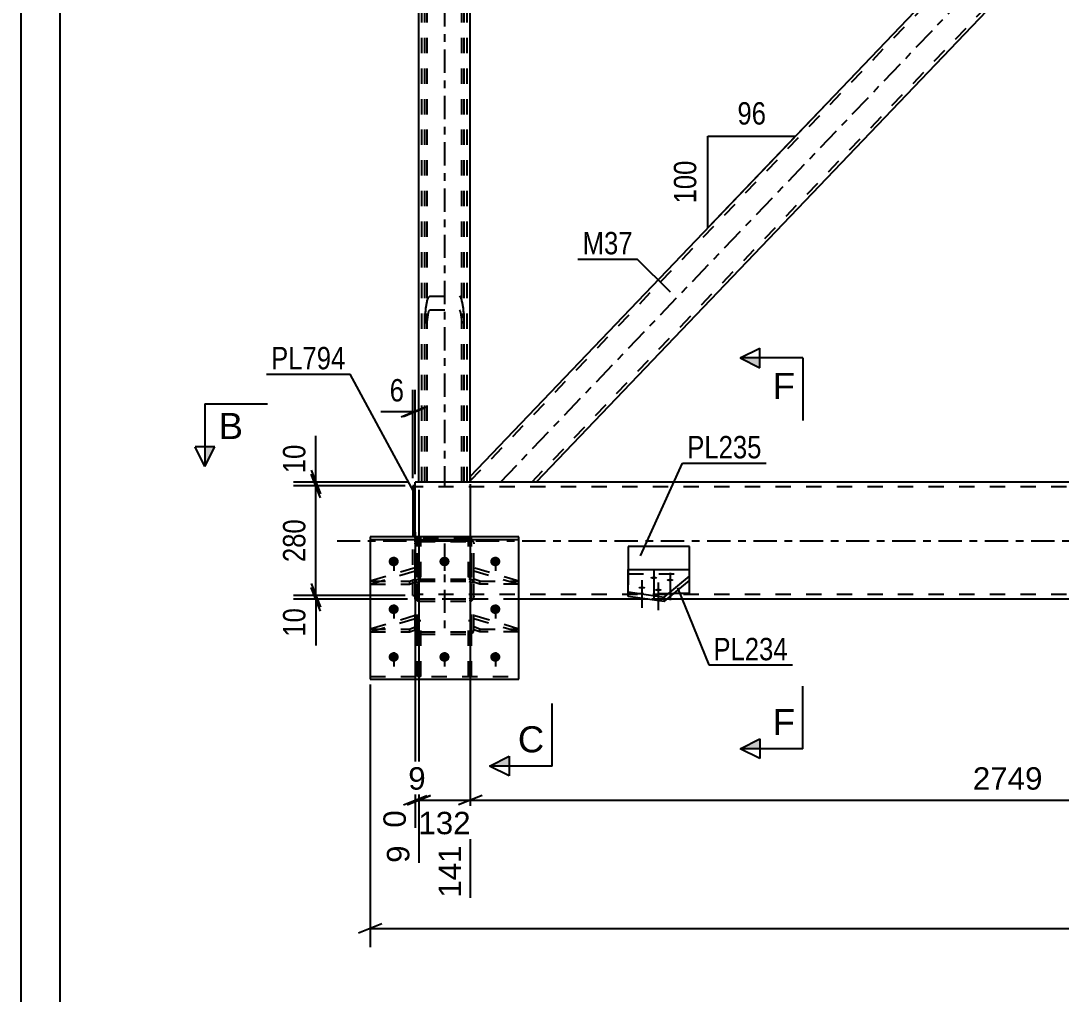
# Model space of a CAD drawing. Header units: millimetres. Extents: x 0 to 841, y 0 to 594.
# Drawn here: x 0 to 133.1, y 165.4 to 289.9 of the extents above; entities that cross this region are included whole.
import ezdxf

# ---------------------------------------------------------------- set-up
doc = ezdxf.new("R2010")
doc.units = ezdxf.units.MM
doc.linetypes.add('DXK_LINE_DOT2', pattern=[3.9198, 1.9599, -1.9599])
doc.linetypes.add('DXK_LINE_DOT3', pattern=[5.9187, 2.979, -0.9799, 0.9799, -0.9799])
doc.styles.add('Arial', font='arial.ttf', dxfattribs={"height": 0.2})
doc.styles.add('Arial Narrow', font='ARIALN.TTF', dxfattribs={"height": 0.2})

# ---------------------------------------------------------------- blocks, each defined once
blk = doc.blocks.new('Unknown-814407374-1129')
at = {"color": 5, "linetype": 'Continuous'}
for p, q in [((0, 594), (0, 0)), ((5, 589), (5, 5))]:
    blk.add_line(p, q, dxfattribs=at)
blk = doc.blocks.new('Part-814407374-5402 - 5388')
at = {"color": 2, "linetype": 'Continuous'}
for p, q in [((85.52, 222.64), (77.68, 222.64)), ((77.68, 222.64), (77.68, 219.69)), ((85.52, 219.69), (85.52, 222.64)), ((85.52, 216.64), (85.52, 218.27)), ((85.52, 216.64), (83.58, 216.64))]:
    blk.add_line(p, q, dxfattribs=at)
at = {"color": 7, "linetype": 'DXK_LINE_DOT2'}
for p, q in [((77.68, 219.69), (77.68, 216.64)), ((85.52, 218.27), (85.52, 219.69)), ((77.68, 216.64), (83.58, 216.64))]:
    blk.add_line(p, q, dxfattribs=at)
blk = doc.blocks.new('Part-814407374-5397 - 5388')
at = {"color": 2, "linetype": 'Continuous'}
for p, q in [((63.7, 223.88), (44.7, 223.88)), ((44.7, 223.88), (44.7, 205.68)), ((63.7, 205.68), (63.7, 223.88)), ((44.7, 223.54), (63.7, 223.54)), ((44.7, 205.68), (63.7, 205.68))]:
    blk.add_line(p, q, dxfattribs=at)
at = {"color": 7, "linetype": 'DXK_LINE_DOT2'}
blk.add_line((44.7, 206.02), (63.7, 206.02), dxfattribs=at)
blk = doc.blocks.new('Part-814407374-5407 - 5388')
at = {"color": 2, "linetype": 'Continuous'}
for p, q in [((50.45, 230.38), (50.15, 230.38)), ((50.15, 230.38), (50.15, 223.88))]:
    blk.add_line(p, q, dxfattribs=at)
at = {"color": 7, "linetype": 'DXK_LINE_DOT2'}
for p, q in [((50.45, 216.38), (50.45, 230.38)), ((50.15, 216.38), (50.15, 223.88)), ((50.15, 216.38), (50.45, 216.38))]:
    blk.add_line(p, q, dxfattribs=at)
blk = doc.blocks.new('Part-814407374-5412 - 5388')
at = {"color": 2, "linetype": 'Continuous'}
for p, q in [((77.68, 219.69), (85.52, 219.69)), ((77.68, 216.25), (77.68, 219.69)), ((85.52, 218.27), (85.52, 219.69)), ((82.31, 216.14), (85.52, 218.83)), ((82.31, 215.58), (85.52, 218.27)), ((77.68, 216.82), (82.31, 216.14)), ((82.31, 215.58), (77.68, 216.25)), ((82.31, 216.14), (82.31, 215.58))]:
    blk.add_line(p, q, dxfattribs=at)
at = {"color": 7, "linetype": 'DXK_LINE_DOT2'}
blk.add_line((77.68, 219.12), (85.52, 219.12), dxfattribs=at)
blk = doc.blocks.new('Bolt-814407374-5429 - 5388')
at = {"linetype": 'Continuous'}
for points in [[(47.7, 221.33), (47.83, 221.31), (47.96, 221.27), (48.08, 221.21), (48.18, 221.12), (48.26, 221.02), (48.31, 220.9), (48.34, 220.78), (48.34, 220.65), (48.31, 220.53), (48.26, 220.41), (48.18, 220.31), (48.08, 220.22), (47.96, 220.16), (47.83, 220.12), (47.7, 220.11), (47.56, 220.12), (47.43, 220.16), (47.31, 220.22), (47.21, 220.31), (47.13, 220.41), (47.08, 220.53), (47.05, 220.65), (47.05, 220.78), (47.08, 220.9), (47.13, 221.02), (47.21, 221.12), (47.31, 221.21), (47.43, 221.27), (47.56, 221.31)], [(54.2, 221.33), (54.33, 221.31), (54.46, 221.27), (54.58, 221.21), (54.68, 221.12), (54.76, 221.02), (54.81, 220.9), (54.84, 220.78), (54.84, 220.65), (54.81, 220.53), (54.76, 220.41), (54.68, 220.31), (54.58, 220.22), (54.46, 220.16), (54.33, 220.12), (54.2, 220.11), (54.06, 220.12), (53.93, 220.16), (53.81, 220.22), (53.71, 220.31), (53.63, 220.41), (53.58, 220.53), (53.55, 220.65), (53.55, 220.78), (53.58, 220.9), (53.63, 221.02), (53.71, 221.12), (53.81, 221.21), (53.93, 221.27), (54.06, 221.31)], [(60.7, 221.33), (60.83, 221.31), (60.96, 221.27), (61.08, 221.21), (61.18, 221.12), (61.26, 221.02), (61.31, 220.9), (61.34, 220.78), (61.34, 220.65), (61.31, 220.53), (61.26, 220.41), (61.18, 220.31), (61.08, 220.22), (60.96, 220.16), (60.83, 220.12), (60.7, 220.11), (60.56, 220.12), (60.43, 220.16), (60.31, 220.22), (60.21, 220.31), (60.13, 220.41), (60.08, 220.53), (60.05, 220.65), (60.05, 220.78), (60.08, 220.9), (60.13, 221.02), (60.21, 221.12), (60.31, 221.21), (60.43, 221.27), (60.56, 221.31)], [(47.7, 215.22), (47.83, 215.21), (47.96, 215.17), (48.08, 215.1), (48.18, 215.02), (48.26, 214.91), (48.31, 214.8), (48.34, 214.67), (48.34, 214.54), (48.31, 214.42), (48.26, 214.3), (48.18, 214.2), (48.08, 214.11), (47.96, 214.05), (47.83, 214.01), (47.7, 214), (47.56, 214.01), (47.43, 214.05), (47.31, 214.11), (47.21, 214.2), (47.13, 214.3), (47.08, 214.42), (47.05, 214.54), (47.05, 214.67), (47.08, 214.8), (47.13, 214.91), (47.21, 215.02), (47.31, 215.1), (47.43, 215.17), (47.56, 215.21)], [(60.7, 215.22), (60.83, 215.21), (60.96, 215.17), (61.08, 215.1), (61.18, 215.02), (61.26, 214.91), (61.31, 214.8), (61.34, 214.67), (61.34, 214.54), (61.31, 214.42), (61.26, 214.3), (61.18, 214.2), (61.08, 214.11), (60.96, 214.05), (60.83, 214.01), (60.7, 214), (60.56, 214.01), (60.43, 214.05), (60.31, 214.11), (60.21, 214.2), (60.13, 214.3), (60.08, 214.42), (60.05, 214.54), (60.05, 214.67), (60.08, 214.8), (60.13, 214.91), (60.21, 215.02), (60.31, 215.1), (60.43, 215.17), (60.56, 215.21)], [(47.7, 209.11), (47.83, 209.1), (47.96, 209.06), (48.08, 208.99), (48.18, 208.91), (48.26, 208.81), (48.31, 208.69), (48.34, 208.56), (48.34, 208.44), (48.31, 208.31), (48.26, 208.19), (48.18, 208.09), (48.08, 208.01), (47.96, 207.94), (47.83, 207.9), (47.7, 207.89), (47.56, 207.9), (47.43, 207.94), (47.31, 208.01), (47.21, 208.09), (47.13, 208.19), (47.08, 208.31), (47.05, 208.44), (47.05, 208.56), (47.08, 208.69), (47.13, 208.81), (47.21, 208.91), (47.31, 208.99), (47.43, 209.06), (47.56, 209.1)], [(54.2, 209.11), (54.33, 209.1), (54.46, 209.06), (54.58, 208.99), (54.68, 208.91), (54.76, 208.81), (54.81, 208.69), (54.84, 208.56), (54.84, 208.44), (54.81, 208.31), (54.76, 208.19), (54.68, 208.09), (54.58, 208.01), (54.46, 207.94), (54.33, 207.9), (54.2, 207.89), (54.06, 207.9), (53.93, 207.94), (53.81, 208.01), (53.71, 208.09), (53.63, 208.19), (53.58, 208.31), (53.55, 208.44), (53.55, 208.56), (53.58, 208.69), (53.63, 208.81), (53.71, 208.91), (53.81, 208.99), (53.93, 209.06), (54.06, 209.1)], [(60.7, 209.11), (60.83, 209.1), (60.96, 209.06), (61.08, 208.99), (61.18, 208.91), (61.26, 208.81), (61.31, 208.69), (61.34, 208.56), (61.34, 208.44), (61.31, 208.31), (61.26, 208.19), (61.18, 208.09), (61.08, 208.01), (60.96, 207.94), (60.83, 207.9), (60.7, 207.89), (60.56, 207.9), (60.43, 207.94), (60.31, 208.01), (60.21, 208.09), (60.13, 208.19), (60.08, 208.31), (60.05, 208.44), (60.05, 208.56), (60.08, 208.69), (60.13, 208.81), (60.21, 208.91), (60.31, 208.99), (60.43, 209.06), (60.56, 209.1)]]:
    blk.add_hatch(color=1, dxfattribs=at).paths.add_polyline_path(points)
at = {"color": 1, "linetype": 'Continuous'}
for p, q in [((47.7, 221.31), (47.7, 219.52)), ((54.2, 221.31), (54.2, 219.52)), ((60.7, 221.31), (60.7, 219.52)), ((47.7, 215.21), (47.7, 213.41)), ((60.7, 215.21), (60.7, 213.41)), ((47.7, 209.1), (47.7, 207.3)), ((54.2, 209.1), (54.2, 207.3)), ((60.7, 209.1), (60.7, 207.3))]:
    blk.add_line(p, q, dxfattribs=at)
blk = doc.blocks.new('Bolt-814407374-5430 - 5388')
at = {"linetype": 'Continuous'}
for points in [[(80.96, 218.48), (80.87, 218.48), (80.78, 218.49), (80.7, 218.51), (80.63, 218.53), (80.57, 218.56), (80.53, 218.59), (80.52, 218.62), (80.52, 218.65), (80.53, 218.68), (80.57, 218.71), (80.63, 218.74), (80.7, 218.76), (80.78, 218.78), (80.87, 218.79), (80.96, 218.79), (81.06, 218.79), (81.15, 218.78), (81.23, 218.76), (81.3, 218.74), (81.35, 218.71), (81.39, 218.68), (81.41, 218.65), (81.41, 218.62), (81.39, 218.59), (81.35, 218.56), (81.3, 218.53), (81.23, 218.51), (81.15, 218.49), (81.06, 218.48)], [(83.05, 218.19), (82.95, 218.19), (82.86, 218.2), (82.78, 218.22), (82.71, 218.24), (82.66, 218.27), (82.62, 218.3), (82.6, 218.33), (82.6, 218.36), (82.62, 218.39), (82.66, 218.42), (82.71, 218.45), (82.78, 218.47), (82.86, 218.49), (82.95, 218.5), (83.05, 218.5), (83.14, 218.5), (83.23, 218.49), (83.31, 218.47), (83.38, 218.45), (83.44, 218.42), (83.48, 218.39), (83.49, 218.36), (83.49, 218.33), (83.48, 218.3), (83.44, 218.27), (83.38, 218.24), (83.31, 218.22), (83.23, 218.2), (83.14, 218.19)], [(79.46, 217.21), (79.36, 217.22), (79.27, 217.23), (79.19, 217.24), (79.12, 217.26), (79.07, 217.29), (79.03, 217.32), (79.01, 217.35), (79.01, 217.38), (79.03, 217.42), (79.07, 217.44), (79.12, 217.47), (79.19, 217.49), (79.27, 217.51), (79.36, 217.52), (79.46, 217.52), (79.55, 217.52), (79.64, 217.51), (79.72, 217.49), (79.79, 217.47), (79.85, 217.44), (79.88, 217.42), (79.9, 217.38), (79.9, 217.35), (79.88, 217.32), (79.85, 217.29), (79.79, 217.26), (79.72, 217.24), (79.64, 217.23), (79.55, 217.22)], [(81.54, 216.92), (81.45, 216.93), (81.36, 216.94), (81.28, 216.95), (81.21, 216.97), (81.15, 217), (81.11, 217.03), (81.09, 217.06), (81.09, 217.09), (81.11, 217.13), (81.15, 217.15), (81.21, 217.18), (81.28, 217.2), (81.36, 217.22), (81.45, 217.23), (81.54, 217.23), (81.63, 217.23), (81.72, 217.22), (81.81, 217.2), (81.88, 217.18), (81.93, 217.15), (81.97, 217.13), (81.99, 217.09), (81.99, 217.06), (81.97, 217.03), (81.93, 217), (81.88, 216.97), (81.81, 216.95), (81.72, 216.94), (81.63, 216.93)]]:
    blk.add_hatch(color=1, dxfattribs=at).paths.add_polyline_path(points)
at = {"color": 1, "linetype": 'Continuous'}
for p, q in [((79.46, 218.31), (79.46, 214.78)), ((80.96, 219.57), (80.96, 216.05)), ((83.05, 219.28), (83.05, 215.76)), ((81.54, 218.02), (81.54, 214.49))]:
    blk.add_line(p, q, dxfattribs=at)
blk = doc.blocks.new('Part-814407374-5448 - 5388')
at = {"color": 7, "linetype": 'DXK_LINE_DOT3'}
blk.add_line((54.2, 404.57), (54.2, 230.24), dxfattribs=at)
at = {"color": 7, "linetype": 'DXK_LINE_DOT2'}
for p, q in [((51.7, 230.88), (51.7, 395.47)), ((52, 230.88), (52, 395.47)), ((56.4, 230.88), (56.4, 395.47)), ((56.7, 230.88), (56.7, 395.47)), ((52.3, 254.67), (52.07, 254.41)), ((52.3, 254.67), (56.1, 254.67)), ((56.33, 254.41), (56.1, 254.67)), ((52.18, 252.79), (52.3, 252.92)), ((52.3, 252.92), (56.1, 252.92)), ((56.1, 252.92), (56.21, 252.79)), ((51.74, 252.51), (51.7, 251.17)), ((52, 251.17), (52.02, 251.84)), ((56.37, 251.84), (56.4, 251.17)), ((56.7, 251.17), (56.65, 252.51)), ((56.7, 230.88), (51.7, 230.88))]:
    blk.add_line(p, q, dxfattribs=at)
for centre, radius, start, end in [((58.76, 252.28), 7.03, 162.412, 178.1268), ((49.63, 252.28), 7.03, 1.8732, 17.588), ((55.53, 251.73), 3.51, 162.412, 178.1268), ((52.86, 251.73), 3.51, 1.8732, 17.588)]:
    blk.add_arc(centre, radius, start, end, dxfattribs=at)
blk = doc.blocks.new('Part-814407374-5513 - 5388')
at = {"color": 2, "linetype": 'Continuous'}
for p, q in [((131, 298.94), (135.01, 303.13)), ((203.4, 231.61), (135.01, 303.13)), ((130.45, 298.36), (131, 298.94)), ((194.96, 230.88), (130.45, 298.36)), ((203.4, 231.27), (203.4, 231.61)), ((203.41, 230.88), (203.4, 231.27))]:
    blk.add_line(p, q, dxfattribs=at)
at = {"color": 7, "linetype": 'DXK_LINE_DOT2'}
for p, q in [((203.4, 231.03), (134.74, 302.84)), ((130.49, 298.4), (131, 298.94)), ((130.72, 298.65), (130.74, 298.67)), ((195.51, 230.88), (130.72, 298.65)), ((203.41, 230.88), (194.96, 230.88)), ((203.4, 230.88), (203.4, 231.03)), ((203.4, 230.89), (203.4, 230.88))]:
    blk.add_line(p, q, dxfattribs=at)
blk = doc.blocks.new('Part-814407374-5449 - 5388')
at = {"color": 7, "linetype": 'DXK_LINE_DOT2'}
for p, q in [((50.45, 219.9), (44.7, 218.19)), ((50.45, 218.07), (50.45, 219.9)), ((44.7, 217.82), (50.45, 219.53)), ((49.7, 218.19), (50.45, 218.45)), ((44.7, 218.19), (49.7, 218.19)), ((44.7, 218.19), (44.7, 217.82)), ((44.7, 217.82), (49.7, 217.82)), ((49.7, 218.19), (49.7, 217.82)), ((49.7, 217.82), (50.45, 218.07))]:
    blk.add_line(p, q, dxfattribs=at)
blk = doc.blocks.new('Part-814407374-5514 - 5388')
at = {"color": 7, "linetype": 'DXK_LINE_DOT2'}
for p, q in [((57.65, 213.14), (57.25, 213.14)), ((57.25, 206.02), (57.25, 213.14)), ((57.65, 206.02), (57.65, 213.14)), ((57.25, 211.68), (57.65, 211.68)), ((57.25, 210.72), (57.65, 210.72)), ((57.65, 206.02), (57.25, 206.02))]:
    blk.add_line(p, q, dxfattribs=at)
blk = doc.blocks.new('Part-814407374-5457 - 5388')
at = {"color": 2, "linetype": 'Continuous'}
for p, q in [((220, 230.88), (50.45, 230.88)), ((50.45, 223.88), (50.45, 230.88)), ((230.1, 230.88), (220.1, 230.88)), ((236.1, 230.88), (235.35, 230.88)), ((80.22, 215.88), (63.7, 215.88)), ((220, 215.88), (82.68, 215.88)), ((230.1, 215.88), (220.1, 215.88)), ((236.1, 215.88), (235.35, 215.88))]:
    blk.add_line(p, q, dxfattribs=at)
at = {"color": 7, "linetype": 'DXK_LINE_DOT2'}
for p, q in [((220, 230.28), (50.45, 230.28)), ((236.1, 230.28), (220.1, 230.28)), ((235.35, 230.88), (230.1, 230.88)), ((236.1, 215.88), (236.1, 230.88)), ((50.45, 215.88), (50.45, 223.88)), ((220, 216.48), (50.45, 216.48)), ((63.7, 215.88), (50.45, 215.88)), ((82.68, 215.88), (80.22, 215.88)), ((236.1, 216.48), (220.1, 216.48)), ((235.35, 215.88), (230.1, 215.88))]:
    blk.add_line(p, q, dxfattribs=at)
at = {"color": 7, "linetype": 'DXK_LINE_DOT3'}
for p, q in [((40.45, 223.38), (220, 223.38)), ((220.1, 223.38), (246.1, 223.38))]:
    blk.add_line(p, q, dxfattribs=at)
blk = doc.blocks.new('Part-814407374-5524 - 5388')
at = {"color": 7, "linetype": 'DXK_LINE_DOT2'}
for p, q in [((57.5, 231.03), (195.51, 375.38)), ((65.38, 230.88), (203.4, 375.23)), ((65.93, 230.88), (57.48, 230.88)), ((57.5, 230.88), (57.5, 231.03))]:
    blk.add_line(p, q, dxfattribs=at)
at = {"color": 7, "linetype": 'DXK_LINE_DOT3'}
blk.add_line((61.37, 230.88), (199.53, 375.38), dxfattribs=at)
at = {"color": 2, "linetype": 'Continuous'}
for p, q in [((57.5, 231.61), (125.88, 303.13)), ((130.45, 298.36), (65.93, 230.88)), ((57.5, 231.61), (57.5, 231.27)), ((57.5, 231.27), (57.48, 230.88))]:
    blk.add_line(p, q, dxfattribs=at)
blk = doc.blocks.new('Part-814407374-5460 - 5388')
at = {"color": 7, "linetype": 'DXK_LINE_DOT2'}
for p, q in [((50.82, 223.56), (51.05, 223.6)), ((57.35, 223.6), (51.05, 223.6)), ((57.35, 223.6), (57.58, 223.56)), ((50.45, 222.97), (50.49, 223.21)), ((50.45, 211.99), (50.45, 222.97)), ((50.77, 223.09), (50.75, 222.97)), ((50.75, 211.99), (50.75, 222.97)), ((50.83, 223.19), (50.77, 223.09)), ((50.93, 223.26), (50.83, 223.19)), ((51.05, 223.29), (50.93, 223.26)), ((51.05, 223.29), (57.35, 223.29)), ((57.46, 223.26), (57.35, 223.29)), ((57.56, 223.19), (57.46, 223.26)), ((57.62, 223.09), (57.56, 223.19)), ((57.65, 222.97), (57.62, 223.09)), ((57.65, 211.99), (57.65, 222.97)), ((57.9, 223.21), (57.95, 222.97)), ((57.95, 211.99), (57.95, 222.97)), ((50.62, 218.31), (50.49, 218.13)), ((50.82, 218.43), (50.62, 218.31)), ((51.05, 218.47), (50.82, 218.43)), ((51.05, 218.47), (57.35, 218.47)), ((57.58, 218.43), (57.35, 218.47)), ((57.77, 218.31), (57.58, 218.43)), ((57.9, 218.13), (57.77, 218.31)), ((50.49, 218.13), (50.45, 217.91)), ((50.75, 217.91), (50.77, 218.02)), ((50.77, 218.02), (50.83, 218.11)), ((50.83, 218.11), (50.93, 218.17)), ((50.93, 218.17), (51.05, 218.19)), ((51.05, 218.19), (57.35, 218.19)), ((57.35, 218.19), (57.46, 218.17)), ((57.46, 218.17), (57.56, 218.11)), ((57.56, 218.11), (57.62, 218.02)), ((57.62, 218.02), (57.65, 217.91)), ((57.95, 217.91), (57.9, 218.13)), ((50.49, 216.02), (50.45, 216.26)), ((50.75, 216.26), (50.77, 216.14)), ((50.77, 216.14), (50.83, 216.04)), ((51.05, 215.62), (50.82, 215.67)), ((50.83, 216.04), (50.93, 215.97)), ((50.93, 215.97), (51.05, 215.94)), ((51.05, 215.94), (57.35, 215.94)), ((51.05, 215.62), (57.35, 215.62)), ((57.35, 215.94), (57.46, 215.97)), ((57.58, 215.67), (57.35, 215.62)), ((57.46, 215.97), (57.56, 216.04)), ((57.56, 216.04), (57.62, 216.14)), ((57.62, 216.14), (57.65, 216.26)), ((57.95, 216.26), (57.9, 216.02)), ((50.45, 211.99), (50.49, 211.77)), ((50.49, 211.77), (50.62, 211.59)), ((50.77, 211.88), (50.75, 211.99)), ((50.83, 211.79), (50.77, 211.88)), ((50.93, 211.73), (50.83, 211.79)), ((51.05, 211.71), (50.93, 211.73)), ((51.05, 211.71), (57.35, 211.71)), ((57.46, 211.73), (57.35, 211.71)), ((57.56, 211.79), (57.46, 211.73)), ((57.62, 211.88), (57.56, 211.79)), ((57.65, 211.99), (57.62, 211.88)), ((57.77, 211.59), (57.9, 211.77)), ((57.9, 211.77), (57.95, 211.99)), ((50.62, 211.59), (50.82, 211.47)), ((50.82, 211.47), (51.05, 211.43)), ((51.05, 211.43), (57.35, 211.43)), ((57.35, 211.43), (57.58, 211.47)), ((57.58, 211.47), (57.77, 211.59))]:
    blk.add_line(p, q, dxfattribs=at)
at = {"color": 7, "linetype": 'DXK_LINE_DOT3'}
blk.add_line((54.2, 223.03), (54.2, 211.53), dxfattribs=at)
at = {"color": 7, "linetype": 'DXK_LINE_DOT2'}
for centre, start, end in [((51.07, 222.99), 114.32, 159.2417), ((57.32, 222.99), 20.7583, 65.68), ((51.07, 216.24), 200.7583, 245.68), ((57.32, 216.24), 294.32, 339.2417)]:
    blk.add_arc(centre, 0.621, start, end, dxfattribs=at)
blk = doc.blocks.new('Part-814407374-5527 - 5388')
at = {"color": 7, "linetype": 'DXK_LINE_DOT2'}
for p, q in [((50.45, 213.79), (44.7, 212.08)), ((44.7, 211.71), (50.45, 213.42)), ((50.45, 211.96), (50.45, 213.79)), ((44.7, 212.08), (49.7, 212.08)), ((44.7, 212.08), (44.7, 211.71)), ((44.7, 211.71), (49.7, 211.71)), ((49.7, 212.08), (50.45, 212.34)), ((49.7, 212.08), (49.7, 211.71)), ((49.7, 211.71), (50.45, 211.96))]:
    blk.add_line(p, q, dxfattribs=at)
blk = doc.blocks.new('Part-814407374-5469 - 5388')
at = {"color": 7, "linetype": 'DXK_LINE_DOT2'}
for p, q in [((57.95, 218.07), (57.95, 219.9)), ((63.7, 218.19), (57.95, 219.9)), ((57.95, 219.53), (63.7, 217.82)), ((58.7, 218.19), (57.95, 218.45)), ((58.7, 217.82), (57.95, 218.07)), ((58.7, 217.82), (58.7, 218.19)), ((58.7, 218.19), (63.7, 218.19)), ((63.7, 217.82), (58.7, 217.82)), ((63.7, 217.82), (63.7, 218.19))]:
    blk.add_line(p, q, dxfattribs=at)
blk = doc.blocks.new('Part-814407374-5528 - 5388')
at = {"color": 7, "linetype": 'DXK_LINE_DOT2'}
for p, q in [((57.95, 211.96), (57.95, 213.79)), ((63.7, 212.08), (57.95, 213.79)), ((57.95, 213.42), (63.7, 211.71)), ((58.7, 212.08), (57.95, 212.34)), ((58.7, 211.71), (57.95, 211.96)), ((58.7, 211.71), (58.7, 212.08)), ((58.7, 212.08), (63.7, 212.08)), ((63.7, 211.71), (58.7, 211.71)), ((63.7, 211.71), (63.7, 212.08))]:
    blk.add_line(p, q, dxfattribs=at)
blk = doc.blocks.new('Part-814407374-5529 - 5388')
at = {"color": 2, "linetype": 'Continuous'}
blk.add_line((51.15, 223.88), (50.75, 223.88), dxfattribs=at)
at = {"color": 7, "linetype": 'DXK_LINE_DOT2'}
for p, q in [((50.75, 218.73), (50.75, 223.88)), ((51.15, 218.73), (51.15, 223.88)), ((50.75, 220.18), (51.15, 220.18)), ((50.75, 219.18), (51.15, 219.18)), ((50.75, 218.73), (51.15, 218.73))]:
    blk.add_line(p, q, dxfattribs=at)
blk = doc.blocks.new('Part-814407374-5530 - 5388')
at = {"color": 2, "linetype": 'Continuous'}
blk.add_line((57.65, 223.88), (57.25, 223.88), dxfattribs=at)
at = {"color": 7, "linetype": 'DXK_LINE_DOT2'}
for p, q in [((57.25, 218.73), (57.25, 223.88)), ((57.65, 218.73), (57.65, 223.88)), ((57.25, 220.18), (57.65, 220.18)), ((57.25, 219.18), (57.65, 219.18)), ((57.25, 218.73), (57.65, 218.73))]:
    blk.add_line(p, q, dxfattribs=at)
blk = doc.blocks.new('Part-814407374-5531 - 5388')
at = {"color": 7, "linetype": 'DXK_LINE_DOT2'}
for p, q in [((51.15, 213.14), (50.75, 213.14)), ((50.75, 206.02), (50.75, 213.14)), ((51.15, 206.02), (51.15, 213.14)), ((50.75, 211.68), (51.15, 211.68)), ((50.75, 210.72), (51.15, 210.72)), ((51.15, 206.02), (50.75, 206.02))]:
    blk.add_line(p, q, dxfattribs=at)
blk = doc.blocks.new('Part-814407374-5581 - 5388')
at = {"color": 7, "linetype": 'DXK_LINE_DOT2'}
for p, q in [((51.3, 230.88), (51.3, 375.38)), ((57.1, 230.88), (57.1, 375.38)), ((57.5, 230.88), (57.5, 231.61)), ((57.5, 230.88), (50.9, 230.88))]:
    blk.add_line(p, q, dxfattribs=at)
at = {"color": 2, "linetype": 'Continuous'}
for p, q in [((50.9, 230.88), (50.9, 371.96)), ((57.5, 231.61), (57.5, 371.96))]:
    blk.add_line(p, q, dxfattribs=at)
blk = doc.blocks.new('StraightDimension-814407374-5783 - 5388')
at = {"color": 7, "linetype": 'Continuous'}
for p, q in [((38.35, 228.88), (37.15, 231.88)), ((49.15, 230.38), (34.9, 230.38)), ((37.75, 216.38), (37.75, 230.38)), ((37.15, 217.88), (38.35, 214.88)), ((49.15, 216.38), (34.9, 216.38))]:
    blk.add_line(p, q, dxfattribs=at)
at = {"color": 0}
blk.add_wipeout([(37, 226.72), (32.8, 226.72), (32.8, 220.04), (37, 220.04)], dxfattribs=at)
at = {"color": 3, "style": 'Arial Narrow'}
blk.add_text('280', height=2.863, rotation=90.0002, dxfattribs=at).set_placement((36.4, 220.64))
blk = doc.blocks.new('StraightDimension-814407374-5773 - 5388')
at = {"color": 7, "linetype": 'Continuous'}
for p, q in [((37.75, 230.88), (37.75, 236.79)), ((37.75, 230.88), (37.75, 236.79)), ((37.15, 232.38), (38.35, 229.38)), ((38.35, 228.88), (37.15, 231.88)), ((49.45, 230.88), (34.9, 230.88)), ((49.15, 230.38), (34.9, 230.38)), ((37.75, 230.38), (37.75, 230.88))]:
    blk.add_line(p, q, dxfattribs=at)
at = {"color": 0}
blk.add_wipeout([(37, 236.26), (32.8, 236.26), (32.8, 231.41), (37, 231.41)], dxfattribs=at)
at = {"color": 3, "style": 'Arial Narrow'}
blk.add_text('10', height=2.863, rotation=90.0002, dxfattribs=at).set_placement((36.4, 232.01))
blk = doc.blocks.new('StraightDimension-814407374-5793 - 5388')
at = {"color": 7, "linetype": 'Continuous'}
for p, q in [((37.15, 217.88), (38.35, 214.88)), ((38.35, 214.38), (37.15, 217.38)), ((49.15, 216.38), (34.9, 216.38)), ((49.45, 215.88), (34.9, 215.88)), ((37.75, 215.88), (37.75, 216.38)), ((37.75, 215.88), (37.75, 209.98)), ((37.75, 215.88), (37.75, 209.98))]:
    blk.add_line(p, q, dxfattribs=at)
at = {"color": 0}
blk.add_wipeout([(37, 215.36), (32.8, 215.36), (32.8, 210.5), (37, 210.5)], dxfattribs=at)
at = {"color": 3, "style": 'Arial Narrow'}
blk.add_text('10', height=2.863, rotation=90.0002, dxfattribs=at).set_placement((36.4, 211.1))
blk = doc.blocks.new('StraightDimension-814407374-5850 - 5388')
at = {"color": 7, "linetype": 'Continuous'}
for p, q in [((50.15, 231.38), (50.15, 242.69)), ((50.45, 231.88), (50.45, 242.69)), ((50.15, 239.84), (46.07, 239.84)), ((50.15, 239.84), (46.07, 239.84)), ((48.65, 239.24), (51.65, 240.44)), ((51.95, 240.44), (48.95, 239.24)), ((50.15, 239.84), (50.45, 239.84))]:
    blk.add_line(p, q, dxfattribs=at)
at = {"color": 0}
blk.add_wipeout([(49.62, 240.59), (49.62, 244.79), (46.59, 244.79), (46.59, 240.59)], dxfattribs=at)
at = {"color": 3, "style": 'Arial Narrow'}
blk.add_text('6', height=2.86, dxfattribs=at).set_placement((47.19, 241.19))
blk = doc.blocks.new('StraightDimension-814407374-6004 - 5388')
at = {"color": 7, "linetype": 'Continuous'}
for p, q in [((237.35, 208.88), (237.35, 171.37)), ((44.7, 204.96), (44.7, 171.37)), ((46.2, 174.37), (43.2, 173.17)), ((235.85, 173.17), (238.85, 174.37)), ((44.7, 173.77), (237.35, 173.77))]:
    blk.add_line(p, q, dxfattribs=at)
at = {"color": 0}
blk.add_wipeout([(146.07, 174.52), (146.07, 178.72), (135.97, 178.72), (135.97, 174.52)], dxfattribs=at)
at = {"color": 3, "style": 'Arial'}
blk.add_text('4591', height=2.865, dxfattribs=at).set_placement((136.57, 175.12))
blk = doc.blocks.new('AngleDimension-814407374-13094 - 5388')
at = {"color": 7, "linetype": 'Continuous'}
for p, q in [((106.92, 283.3), (99.09, 275.11)), ((87.9, 275.11), (99.09, 275.11)), ((87.9, 263.4), (99.09, 275.11)), ((87.9, 263.4), (87.9, 275.11))]:
    blk.add_line(p, q, dxfattribs=at)
at = {"color": 0}
for points in [[(95.92, 276.01), (95.92, 280.21), (91.07, 280.21), (91.07, 276.01)], [(87, 272.6), (82.8, 272.6), (82.8, 265.92), (87, 265.92)]]:
    blk.add_wipeout(points, dxfattribs=at)
at = {"color": 3, "style": 'Arial Narrow'}
blk.add_text('96', height=2.863, dxfattribs=at).set_placement((91.67, 276.61))
blk.add_text('100', height=2.863, rotation=90.0002, dxfattribs=at).set_placement((86.4, 266.52))
blk = doc.blocks.new('StraightDimension-814407374-13175 - 5388')
at = {"color": 7, "linetype": 'Continuous'}
for p, q in [((57.5, 230.61), (57.5, 177.71)), ((194.96, 229.88), (194.96, 179.99)), ((59, 190.78), (56, 189.58)), ((193.46, 189.58), (196.46, 190.78)), ((57.5, 190.18), (194.96, 190.18))]:
    blk.add_line(p, q, dxfattribs=at)
at = {"color": 0}
blk.add_wipeout([(131.28, 190.93), (131.28, 195.13), (121.18, 195.13), (121.18, 190.93)], dxfattribs=at)
at = {"color": 3, "style": 'Arial'}
blk.add_text('2749', height=2.865, dxfattribs=at).set_placement((121.78, 191.53))
at = {"color": 0, "linetype": 'Continuous'}
blk.add_wipeout([(194.36, 189.48), (190.16, 189.48), (190.16, 179.39), (194.36, 179.39)], dxfattribs=at)
at = {"color": 3, "linetype": 'Continuous', "style": 'Arial'}
blk.add_text('2890', height=2.865, rotation=90.0002, dxfattribs=at).set_placement((193.76, 179.99))
blk = doc.blocks.new('StraightDimension-814407374-13176 - 5388')
at = {"color": 7, "linetype": 'Continuous'}
for p, q in [((57.5, 230.61), (57.5, 177.71)), ((50.9, 229.88), (50.9, 182.16)), ((49.4, 189.58), (52.4, 190.78)), ((59, 190.78), (56, 189.58)), ((50.9, 190.18), (57.5, 190.18))]:
    blk.add_line(p, q, dxfattribs=at)
at = {"color": 0}
blk.add_wipeout([(58.13, 185.23), (58.13, 189.43), (50.26, 189.43), (50.26, 185.23)], dxfattribs=at)
at = {"color": 3, "style": 'Arial'}
blk.add_text('132', height=2.865, dxfattribs=at).set_placement((50.86, 185.83))
at = {"color": 0, "linetype": 'Continuous'}
blk.add_wipeout([(56.9, 184.98), (52.7, 184.98), (52.7, 177.11), (56.9, 177.11)], dxfattribs=at)
at = {"color": 3, "linetype": 'Continuous', "style": 'Arial'}
blk.add_text('141', height=2.865, rotation=90.0002, dxfattribs=at).set_placement((56.3, 177.71))
blk = doc.blocks.new('StraightDimension-814407374-13177 - 5388')
at = {"color": 7, "linetype": 'Continuous'}
for p, q in [((50.9, 229.88), (50.9, 182.16)), ((50.45, 224.48), (50.45, 186.66)), ((48.95, 189.58), (51.95, 190.78)), ((52.4, 190.78), (49.4, 189.58)), ((50.45, 190.18), (50.9, 190.18))]:
    blk.add_line(p, q, dxfattribs=at)
at = {"color": 0}
blk.add_wipeout([(52.38, 190.93), (52.38, 195.13), (48.96, 195.13), (48.96, 190.93)], dxfattribs=at)
at = {"color": 0, "linetype": 'Continuous'}
for points in [[(49.85, 189.48), (45.65, 189.48), (45.65, 186.06), (49.85, 186.06)], [(50.3, 184.98), (46.1, 184.98), (46.1, 181.56), (50.3, 181.56)]]:
    blk.add_wipeout(points, dxfattribs=at)
at = {"color": 3, "style": 'Arial'}
blk.add_text('9', height=2.87, dxfattribs=at).set_placement((49.56, 191.53))
at = {"color": 3, "linetype": 'Continuous', "style": 'Arial'}
for s, p in [('0', (49.25, 186.66)), ('9', (49.7, 182.16))]:
    blk.add_text(s, height=2.87, rotation=90.0002, dxfattribs=at).set_placement(p)
blk = doc.blocks.new('Mark-814407374-5408 - 5388')
at = {"color": 0}
blk.add_wipeout([(98.11, 208.08), (98.11, 211.08), (88.6, 211.08), (88.6, 208.08)], dxfattribs=at)
blk.add_wipeout([(98.11, 208.08), (98.11, 211.08), (88.6, 211.08), (88.6, 208.08)], dxfattribs=at)
at = {"color": 30, "linetype": 'Continuous'}
for p, q in [((83.99, 217.34), (88, 207.48)), ((88, 207.48), (98.71, 207.48))]:
    blk.add_line(p, q, dxfattribs=at)
at = {"color": 3, "style": 'Arial Narrow'}
blk.add_text('PL234', height=2.863, dxfattribs=at).set_placement((88.6, 208.08))
blk = doc.blocks.new('Mark-814407374-5398 - 5388')
at = {"color": 0}
blk.add_wipeout([(94.75, 233.91), (94.75, 236.91), (85.25, 236.91), (85.25, 233.91)], dxfattribs=at)
blk.add_wipeout([(94.75, 233.91), (94.75, 236.91), (85.25, 236.91), (85.25, 233.91)], dxfattribs=at)
at = {"color": 30, "linetype": 'Continuous'}
for p, q in [((79.26, 221.42), (84.65, 233.31)), ((84.65, 233.31), (95.35, 233.31))]:
    blk.add_line(p, q, dxfattribs=at)
at = {"color": 3, "style": 'Arial Narrow'}
blk.add_text('PL235', height=2.863, dxfattribs=at).set_placement((85.25, 233.91))
blk = doc.blocks.new('Mark-814407374-5403 - 5388')
at = {"color": 0}
blk.add_wipeout([(41.52, 245.3), (41.52, 248.3), (32.02, 248.3), (32.02, 245.3)], dxfattribs=at)
blk.add_wipeout([(41.52, 245.3), (41.52, 248.3), (32.02, 248.3), (32.02, 245.3)], dxfattribs=at)
at = {"color": 30, "linetype": 'Continuous'}
for p in [(31.42, 244.7), (50.27, 229.63)]:
    blk.add_line(p, (42.12, 244.7), dxfattribs=at)
at = {"color": 3, "style": 'Arial Narrow'}
blk.add_text('PL794', height=2.863, dxfattribs=at).set_placement((32.02, 245.3))
blk = doc.blocks.new('Mark-814407374-5520 - 5388')
at = {"color": 0}
blk.add_wipeout([(78.26, 260.01), (78.26, 263.01), (71.87, 263.01), (71.87, 260.01)], dxfattribs=at)
blk.add_wipeout([(78.26, 260.01), (78.26, 263.01), (71.87, 263.01), (71.87, 260.01)], dxfattribs=at)
at = {"color": 30, "linetype": 'Continuous'}
for p in [(71.27, 259.41), (83.1, 255.17)]:
    blk.add_line(p, (78.86, 259.41), dxfattribs=at)
at = {"color": 3, "style": 'Arial Narrow'}
blk.add_text('M37', height=2.863, dxfattribs=at).set_placement((71.87, 260.01))
blk = doc.blocks.new('SectionMark-814407374-6009 - 5388')
at = {"linetype": 'Continuous'}
for points in [[(23.56, 235.38), (24.81, 235.38), (23.56, 232.88)], [(268.81, 235.38), (270.06, 235.38), (270.06, 232.88)]]:
    blk.add_hatch(color=6, dxfattribs=at).paths.add_polyline_path(points)
at = {"color": 6, "linetype": 'Continuous'}
for p, q in [((23.56, 240.88), (31.56, 240.88)), ((23.56, 240.88), (23.56, 232.88)), ((270.06, 240.88), (262.06, 240.88)), ((270.06, 240.88), (270.06, 232.88)), ((23.56, 232.88), (22.31, 235.38)), ((24.81, 235.38), (22.31, 235.38)), ((23.56, 232.88), (24.81, 235.38)), ((268.81, 235.38), (271.31, 235.38)), ((270.06, 232.88), (268.81, 235.38)), ((271.31, 235.38), (270.06, 232.88))]:
    blk.add_line(p, q, dxfattribs=at)
at = {"color": 0, "linetype": 'Continuous'}
for points in [[(28.42, 236.38), (28.42, 239.88), (25.31, 239.88), (25.31, 236.38)], [(268.31, 236.38), (268.31, 239.88), (265.2, 239.88), (265.2, 236.38)]]:
    blk.add_wipeout(points, dxfattribs=at)
at = {"color": 3, "linetype": 'Continuous', "style": 'Arial'}
for p in [(25.31, 236.38), (265.2, 236.38)]:
    blk.add_text('B', height=3.34, dxfattribs=at).set_placement(p)
blk = doc.blocks.new('SectionMark-814407374-6013 - 5388')
at = {"linetype": 'Continuous'}
blk.add_hatch(color=6, dxfattribs=at).paths.add_polyline_path([(62.45, 195.8), (62.45, 194.55), (59.95, 194.55)])
at = {"color": 6, "linetype": 'Continuous'}
for p, q in [((67.95, 194.55), (67.95, 202.55)), ((59.95, 194.55), (62.45, 195.8)), ((62.45, 195.8), (62.45, 193.3)), ((67.95, 194.55), (59.95, 194.55)), ((62.45, 193.3), (59.95, 194.55))]:
    blk.add_line(p, q, dxfattribs=at)
at = {"color": 0, "linetype": 'Continuous'}
blk.add_wipeout([(66.95, 196.3), (66.95, 199.8), (63.58, 199.8), (63.58, 196.3)], dxfattribs=at)
at = {"color": 3, "linetype": 'Continuous', "style": 'Arial'}
blk.add_text('C', height=3.34, dxfattribs=at).set_placement((63.58, 196.3))
blk = doc.blocks.new('SectionMark-814407374-6021 - 5388')
at = {"linetype": 'Continuous'}
for points in [[(94.53, 246.75), (94.53, 245.5), (92.03, 246.75)], [(94.53, 198.01), (94.53, 196.76), (92.03, 196.76)]]:
    blk.add_hatch(color=6, dxfattribs=at).paths.add_polyline_path(points)
at = {"color": 6, "linetype": 'Continuous'}
for p, q in [((92.03, 246.75), (94.53, 248)), ((94.53, 245.5), (94.53, 248)), ((100.03, 246.75), (92.03, 246.75)), ((92.03, 246.75), (94.53, 245.5)), ((100.03, 246.75), (100.03, 238.75)), ((100.03, 196.76), (100.03, 204.76)), ((92.03, 196.76), (94.53, 198.01)), ((94.53, 198.01), (94.53, 195.51)), ((100.03, 196.76), (92.03, 196.76)), ((94.53, 195.51), (92.03, 196.76))]:
    blk.add_line(p, q, dxfattribs=at)
at = {"color": 0, "linetype": 'Continuous'}
for points in [[(99.03, 241.5), (99.03, 245), (96.18, 245), (96.18, 241.5)], [(99.03, 198.51), (99.03, 202.01), (96.18, 202.01), (96.18, 198.51)]]:
    blk.add_wipeout(points, dxfattribs=at)
at = {"color": 3, "linetype": 'Continuous', "style": 'Arial'}
for p in [(96.18, 241.5), (96.18, 198.51)]:
    blk.add_text('F', height=3.34, dxfattribs=at).set_placement(p)

msp = doc.modelspace()

# ---------------------------------------------------------------- block references
for name in ['Unknown-814407374-1129', 'Part-814407374-5448 - 5388', 'Part-814407374-5581 - 5388', 'Part-814407374-5524 - 5388', 'Part-814407374-5513 - 5388', 'Part-814407374-5457 - 5388', 'Part-814407374-5407 - 5388', 'Part-814407374-5397 - 5388', 'Part-814407374-5460 - 5388', 'Part-814407374-5529 - 5388', 'Part-814407374-5530 - 5388', 'Part-814407374-5402 - 5388', 'Bolt-814407374-5429 - 5388', 'Part-814407374-5449 - 5388', 'Part-814407374-5469 - 5388', 'Part-814407374-5412 - 5388', 'Bolt-814407374-5430 - 5388', 'Part-814407374-5527 - 5388', 'Part-814407374-5531 - 5388', 'Part-814407374-5514 - 5388', 'Part-814407374-5528 - 5388']:
    msp.add_blockref(name, (0, 0))

# ---------------------------------------------------------------- next in the draw order: block references
for name in ['AngleDimension-814407374-13094 - 5388', 'StraightDimension-814407374-5783 - 5388', 'StraightDimension-814407374-6004 - 5388']:
    msp.add_blockref(name, (0, 0))

# ---------------------------------------------------------------- next in the draw order: block references
for name in ['Mark-814407374-5520 - 5388', 'StraightDimension-814407374-5773 - 5388', 'StraightDimension-814407374-13175 - 5388', 'StraightDimension-814407374-5793 - 5388']:
    msp.add_blockref(name, (0, 0))

# ---------------------------------------------------------------- next in the draw order: block references
for name in ['StraightDimension-814407374-5850 - 5388', 'Mark-814407374-5398 - 5388', 'StraightDimension-814407374-13176 - 5388', 'Mark-814407374-5408 - 5388']:
    msp.add_blockref(name, (0, 0))

# ---------------------------------------------------------------- next in the draw order: block references
msp.add_blockref('StraightDimension-814407374-13177 - 5388', (0, 0))

# ---------------------------------------------------------------- next in the draw order: block references
msp.add_blockref('Mark-814407374-5403 - 5388', (0, 0))

# ---------------------------------------------------------------- next in the draw order: block references
msp.add_blockref('SectionMark-814407374-6009 - 5388', (0, 0))

# ---------------------------------------------------------------- next in the draw order: block references
for name in ['SectionMark-814407374-6013 - 5388', 'SectionMark-814407374-6021 - 5388']:
    msp.add_blockref(name, (0, 0))

doc.saveas('drawing.dxf')
